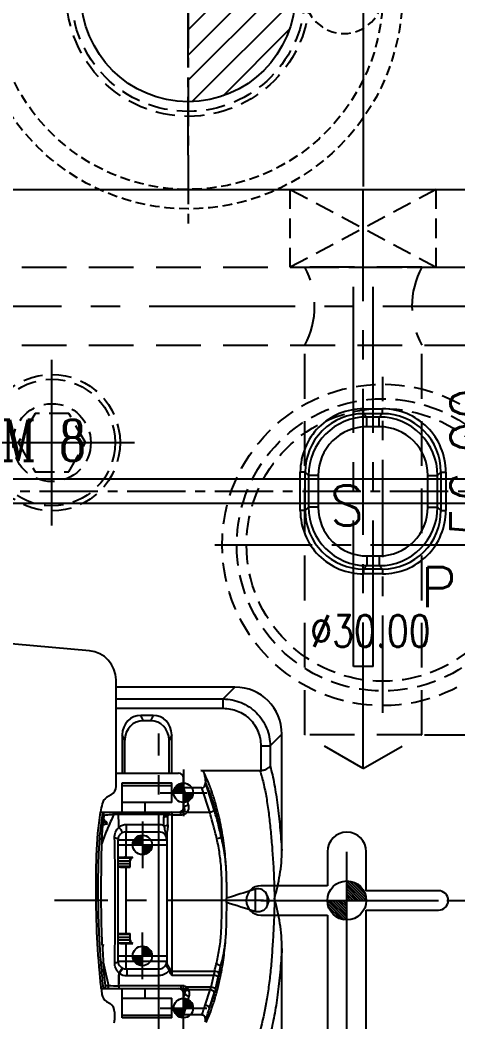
# Model space of a CAD drawing. Header units: millimetres. Extents: x 23075 to 24509, y -21593 to -20579.
# Drawn here: x 23694.9 to 23739.9, y -20822.4 to -20719.5 of the extents above; entities that cross this region are included whole.
import ezdxf

# ---------------------------------------------------------------- set-up
doc = ezdxf.new("R2010")
doc.units = ezdxf.units.MM
doc.header["$LTSCALE"] = 8
for name, pattern in [('CENTER', [2, 1.25, -0.25, 0.25, -0.25]), ('CENTER2', [1.125, 0.75, -0.125, 0.125, -0.125]), ('HIDDEN', [0.375, 0.25, -0.125])]:
    doc.linetypes.add(name, pattern=pattern)
doc.layers.get('DEFPOINTS').update_dxf_attribs({"color": 6})
for name, color, linetype in [('Cav-cor', 30, 'Continuous'), ('CL', 1, 'Continuous'), ('PIN', 5, 'Continuous'), ('SCREW', 52, 'HIDDEN'), ('SLIDE', 6, 'Continuous'), ('SP', 3, 'Continuous'), ('SPRING', 7, 'Continuous'), ('WT', 4, 'Continuous')]:
    doc.layers.add(name, color=color, linetype=linetype)
doc.layers.add('dim', color=3, linetype='Continuous', lineweight=15)
doc.styles.add('ROMANC', font='RomanC.ttf', dxfattribs={"width": 0.8, "height": 7})
doc.styles.get("Standard").update_dxf_attribs({"font": 'txt.shx', "width": 0.8, "bigfont": 'chineset.shx'})
doc.dimstyles.new('ISO-25', dxfattribs={"dimtxt": 5, "dimasz": 4, "dimexe": 0.3, "dimexo": 0.3, "dimtad": 0, "dimzin": 1, "dimdsep": 46, "dimtxsty": 'Standard', "dimcen": 0, "dimclrd": 3, "dimclre": 3, "dimclrt": 3, "dimazin": 0, "dimtfac": 1, "dimtofl": 0, "dimtmove": 0, "dimatfit": 0, "dimfxl": 0, "dimarcsym": 0})

# ---------------------------------------------------------------- blocks, each defined once
blk = doc.blocks.new('20130710.160847')
at = {"layer": 'PIN', "linetype": 'Continuous'}
h = blk.add_hatch(dxfattribs=at)
h.set_pattern_fill('ANSI31', color=256, scale=14.666667, angle=180, style=0)
h.set_pattern_definition([(225, (163002.9658, -15903.9605), (1.296362432, -1.296362432), [])])
h.paths.add_polyline_path([(0, 0), (0, -11, 0.414214), (11, 0)])
h.paths.add_polyline_path([(-11, 0), (0, 0), (0, 11, 0.414214)])
at = {"layer": 'PIN', "linetype": 'CENTER2'}
for p, q in [((0, -16.5), (0, 16.5)), ((16.5, 0), (-16.5, 0))]:
    blk.add_line(p, q, dxfattribs=at)
at = {"layer": 'PIN', "linetype": 'Continuous'}
blk.add_circle((0, 0), 11, dxfattribs=at)
at = {"layer": 'SPRING', "linetype": 'CENTER', "ltscale": 0.5}
for p, q in [((0, 23.5), (0, -23.5)), ((23.5, 0), (-23.5, 0))]:
    blk.add_line(p, q, dxfattribs=at)
at = {"layer": 'SPRING', "linetype": 'HIDDEN', "ltscale": 0.5}
for radius in [22, 20]:
    blk.add_circle((0, 0), radius, dxfattribs=at)
at = {"layer": 'SPRING', "linetype": 'HIDDEN'}
for radius in [12.5, 12]:
    blk.add_circle((0, 0), radius, dxfattribs=at)
at = {"layer": 'SPRING', "linetype": 'HIDDEN', "ltscale": 0.5}
for centre, start, end in [((-16, 0), 0, 180), ((16, 0), 180, 0)]:
    blk.add_arc(centre, 4, start, end, dxfattribs=at)
blk = doc.blocks.new('20160803.145915')
at = {"layer": 'PIN'}
for p, q in [((92.73375, 0), (0, 0)), ((92.73375, -2.5), (0, -2.5))]:
    blk.add_line(p, q, dxfattribs=at)
at = {"layer": 'PIN', "linetype": 'CENTER2'}
blk.add_line((92.73375, -1.25), (-4, -1.25), dxfattribs=at)
blk = doc.blocks.new('cb_8')
at = {"linetype": 'HIDDEN'}
blk.add_circle((0, 0), 7, dxfattribs=at)
at = {"layer": 'SCREW', "linetype": 'CENTER2', "ltscale": 5}
for p, q in [((0, -8.5), (0, 8.5)), ((-8.5, 0), (8.5, 0))]:
    blk.add_line(p, q, dxfattribs=at)
at = {"layer": 'SCREW'}
blk.add_lwpolyline([(-1.73, 3), (-3.46, 0), (-1.73, -3), (1.73, -3), (3.46, 0), (1.73, 3)], close=True, dxfattribs=at)
for radius in [6.5, 4]:
    blk.add_circle((0, 0), radius, dxfattribs=at)
at = {"layer": 'dim', "style": 'ROMANC', "width": 0.8}
blk.add_text('M 8', height=4.186, dxfattribs=at).set_placement((-5.2, -1.86))
blk = doc.blocks.new('20160826.095208')
at = {"layer": 'SP', "linetype": 'CENTER'}
for p, q in [((0, -17.25), (0, 17.25)), ((-17.25, 0), (17.25, 0))]:
    blk.add_line(p, q, dxfattribs=at)
at = {"layer": 'SP', "linetype": 'HIDDEN'}
for radius in [16.5, 15, 14]:
    blk.add_circle((0, 0), radius, dxfattribs=at)
at = {"layer": 'SP'}
for s, p in [('S', (-5.46, 2)), ('P', (3.89, -6.39))]:
    blk.add_text(s, height=4.11, dxfattribs=at).set_placement(p)
at = {"layer": 'SP', "color": 6, "insert": (-1.27, -8.84), "char_height": 3.281, "attachment_point": 5}
blk.add_mtext('Ø30.00', dxfattribs=at)
blk = doc.blocks.new('*D28242')
at = {"layer": 'DEFPOINTS', "color": 0}
for p in [(23737.66, -20736.89), (23741.61, -20736.89), (23736.16, -20792.88)]:
    blk.add_point(p, dxfattribs=at)
at = {"layer": 'dim', "color": 3, "lineweight": -2}
for p, q in [((23737.96, -20736.89), (23741.91, -20736.89)), ((23741.61, -20740.89), (23741.61, -20756.93)), ((23741.61, -20788.88), (23741.61, -20772.84)), ((23736.46, -20792.88), (23741.91, -20792.88))]:
    blk.add_line(p, q, dxfattribs=at)
at = {"layer": 'dim', "color": 3}
for points in [[(23742.27, -20740.89), (23740.94, -20740.89), (23741.61, -20736.89)], [(23740.94, -20788.88), (23742.27, -20788.88), (23741.61, -20792.88)]]:
    blk.add_solid(points, dxfattribs=at)
at = {"layer": 'dim', "color": 3, "insert": (23741.61, -20764.88), "char_height": 5, "attachment_point": 5, "rotation": 90}
blk.add_mtext('56.00', dxfattribs=at)
blk = doc.blocks.new('*D28263')
at = {"layer": 'DEFPOINTS', "color": 0}
for p in [(23730.16, -20716.84), (23730.16, -20736.89), (23872.16, -20750.89)]:
    blk.add_point(p, dxfattribs=at)
at = {"layer": 'dim', "color": 3, "lineweight": -2}
for p, q in [((23730.16, -20736.59), (23730.16, -20716.54)), ((23734.16, -20716.84), (23791.86, -20716.84)), ((23868.16, -20716.84), (23810.45, -20716.84)), ((23872.16, -20750.59), (23872.16, -20716.54))]:
    blk.add_line(p, q, dxfattribs=at)
at = {"layer": 'dim', "color": 3}
for points in [[(23734.16, -20716.17), (23734.16, -20717.51), (23730.16, -20716.84)], [(23868.16, -20717.51), (23868.16, -20716.17), (23872.16, -20716.84)]]:
    blk.add_solid(points, dxfattribs=at)
at = {"layer": 'dim', "color": 3, "insert": (23801.16, -20716.84), "char_height": 5, "attachment_point": 5}
blk.add_mtext('142.00', dxfattribs=at)
blk = doc.blocks.new('*D28264')
at = {"layer": 'DEFPOINTS', "color": 0}
for p in [(23684.16, -20707.71), (23684.16, -20736.89), (23872.16, -20750.89)]:
    blk.add_point(p, dxfattribs=at)
at = {"layer": 'dim', "color": 3, "lineweight": -2}
for p, q in [((23684.16, -20736.59), (23684.16, -20707.41)), ((23872.16, -20750.59), (23872.16, -20707.41)), ((23688.16, -20707.71), (23768.86, -20707.71)), ((23868.16, -20707.71), (23787.45, -20707.71))]:
    blk.add_line(p, q, dxfattribs=at)
at = {"layer": 'dim', "color": 3}
for points in [[(23688.16, -20707.04), (23688.16, -20708.38), (23684.16, -20707.71)], [(23868.16, -20708.38), (23868.16, -20707.04), (23872.16, -20707.71)]]:
    blk.add_solid(points, dxfattribs=at)
at = {"layer": 'dim', "color": 3, "insert": (23778.16, -20707.71), "char_height": 5, "attachment_point": 5}
blk.add_mtext('188.00', dxfattribs=at)

msp = doc.modelspace()

# ---------------------------------------------------------------- hatches: boundary and pattern name
at = {"layer": 'PIN', "linetype": 'CENTER2'}
h = msp.add_hatch(dxfattribs=at)
h.set_pattern_fill('ANSI31', color=181, scale=1.066667, angle=270, style=0)
h.set_pattern_definition([(225, (23894.43954, -21073.47543), (-0.094280904, 0.094280904), [])])
h.paths.add_polyline_path([(23711.669, -20798.83), (23710.669, -20798.83, -0.4142136), (23711.669, -20797.83)])
h.paths.add_polyline_path([(23711.669, -20799.83), (23711.669, -20798.83), (23712.669, -20798.83, -0.4142136)])
h = msp.add_hatch(dxfattribs=at)
h.set_pattern_fill('ANSI31', color=181, scale=1.066667, angle=270, style=0)
h.set_pattern_definition([(225, (23890.22635, -21078.83043), (-0.094280904, 0.094280904), [])])
h.paths.add_polyline_path([(23707.456, -20804.185), (23706.456, -20804.185, -0.4142136), (23707.456, -20803.185)])
h.paths.add_polyline_path([(23707.456, -20805.185), (23707.456, -20804.185), (23708.456, -20804.185, -0.4142136)])
at = {"layer": 'PIN', "linetype": 'Continuous'}
h = msp.add_hatch(dxfattribs=at)
h.set_pattern_fill('ANSI31', color=141, scale=1.5, angle=90, style=0)
h.set_pattern_definition([(135, (23933.74228, -20824.1248), (-0.13258252, -0.13258252), [])])
h.paths.add_polyline_path([(23728.46, -20809.885), (23726.46, -20809.885, 0.4142136), (23728.46, -20811.885)])
h.paths.add_polyline_path([(23728.46, -20807.885), (23728.46, -20809.885), (23730.46, -20809.885, 0.4142136)])
at = {"layer": 'PIN', "linetype": 'CENTER2'}
h = msp.add_hatch(dxfattribs=at)
h.set_pattern_fill('ANSI31', color=181, scale=1.066667, angle=90, style=0)
h.set_pattern_definition([(135, (23890.22635, -20540.93976), (-0.094280904, -0.094280904), [])])
h.paths.add_polyline_path([(23707.456, -20815.585), (23706.456, -20815.585, 0.4142136), (23707.456, -20816.585)])
h.paths.add_polyline_path([(23707.456, -20814.585), (23707.456, -20815.585), (23708.456, -20815.585, 0.4142136)])
h = msp.add_hatch(dxfattribs=at)
h.set_pattern_fill('ANSI31', color=181, scale=1.066667, angle=90, style=0)
h.set_pattern_definition([(135, (23894.43954, -20546.29476), (-0.094280904, -0.094280904), [])])
h.paths.add_polyline_path([(23711.669, -20820.94), (23710.669, -20820.94, 0.4142136), (23711.669, -20821.94)])
h.paths.add_polyline_path([(23711.669, -20819.94), (23711.669, -20820.94), (23712.669, -20820.94, 0.4142136)])

# ---------------------------------------------------------------- linework, layer by layer
at = {"layer": 'Cav-cor', "color": 241}
for p, q in [((23684.156, -20736.885), (23860.156, -20736.885)), ((23730.173, -20759.91), (23730.173, -20759.411)), ((23730.173, -20759.411), (23732.14, -20759.411)), ((23730.518, -20760.255), (23730.173, -20759.91)), ((23730.173, -20759.91), (23732.14, -20759.91)), ((23731.795, -20760.255), (23732.14, -20759.91)), ((23732.14, -20759.91), (23732.14, -20759.411)), ((23730.518, -20761.253), (23730.518, -20760.255)), ((23731.795, -20760.255), (23730.518, -20760.255)), ((23731.795, -20761.253), (23731.795, -20760.255)), ((23731.795, -20761.253), (23730.518, -20761.253)), ((23723.682, -20769.868), (23723.682, -20765.902)), ((23724.181, -20765.902), (23723.682, -20765.902)), ((23724.181, -20769.868), (23724.181, -20765.902)), ((23724.526, -20766.246), (23724.181, -20765.902)), ((23724.526, -20766.246), (23724.526, -20769.524)), ((23725.525, -20766.246), (23724.526, -20766.246)), ((23725.525, -20766.246), (23725.525, -20769.524)), ((23736.788, -20769.524), (23736.788, -20766.246)), ((23736.788, -20766.246), (23737.787, -20766.246)), ((23737.787, -20766.246), (23738.132, -20765.902)), ((23737.787, -20769.524), (23737.787, -20766.246)), ((23738.132, -20765.902), (23738.132, -20769.868)), ((23738.132, -20765.902), (23738.631, -20765.902)), ((23738.631, -20765.902), (23738.631, -20769.868)), ((23724.181, -20769.868), (23723.682, -20769.868)), ((23724.526, -20769.524), (23724.181, -20769.868)), ((23725.525, -20769.524), (23724.526, -20769.524)), ((23736.788, -20769.524), (23737.787, -20769.524)), ((23737.787, -20769.524), (23738.132, -20769.868)), ((23738.132, -20769.868), (23738.631, -20769.868)), ((23730.518, -20775.515), (23730.173, -20775.86)), ((23730.518, -20774.517), (23730.518, -20775.515)), ((23730.518, -20774.517), (23731.795, -20774.517)), ((23730.518, -20775.515), (23731.795, -20775.515)), ((23731.795, -20774.517), (23731.795, -20775.515)), ((23731.795, -20775.515), (23732.14, -20775.86)), ((23730.173, -20775.86), (23730.173, -20776.36)), ((23732.14, -20775.86), (23730.173, -20775.86)), ((23732.14, -20776.36), (23730.173, -20776.36)), ((23732.14, -20775.86), (23732.14, -20776.36)), ((23716.957, -20787.995), (23704.741, -20787.995)), ((23715.755, -20789.197), (23716.957, -20787.995)), ((23704.741, -20789.197), (23715.755, -20789.197)), ((23715.755, -20790.163), (23715.755, -20789.197)), ((23704.741, -20790.163), (23715.755, -20790.163)), ((23707.564, -20791.434), (23707.298, -20790.885)), ((23708.553, -20790.885), (23707.298, -20790.885)), ((23708.553, -20790.885), (23708.287, -20791.434)), ((23708.287, -20791.434), (23707.564, -20791.434)), ((23705.388, -20792.887), (23705.388, -20796.82)), ((23705.654, -20793.436), (23705.388, -20792.887)), ((23710.463, -20792.887), (23710.197, -20793.436)), ((23710.463, -20796.82), (23710.463, -20792.887)), ((23720.585, -20794.026), (23721.786, -20792.825)), ((23721.787, -20804.755), (23721.786, -20792.825)), ((23705.654, -20796.82), (23705.654, -20793.436)), ((23710.197, -20796.82), (23710.197, -20793.436)), ((23719.619, -20794.026), (23719.619, -20796.55)), ((23719.619, -20794.026), (23720.585, -20794.026)), ((23720.585, -20794.026), (23720.585, -20796.108)), ((23704.741, -20796.82), (23711.166, -20796.82)), ((23713.696, -20796.595), (23713.455, -20796.555)), ((23713.455, -20796.555), (23719.526, -20796.555)), ((23705.388, -20800.84), (23705.388, -20797.825)), ((23705.388, -20797.825), (23710.463, -20797.825)), ((23705.388, -20798.091), (23710.463, -20798.091)), ((23710.463, -20799.835), (23710.463, -20797.825)), ((23711.669, -20800.338), (23711.669, -20797.323)), ((23713.93, -20797.734), (23713.93, -20797.762)), ((23714.832, -20800.571), (23713.93, -20797.762)), ((23704.252, -20799.034), (23703.78, -20799.314)), ((23712.203, -20800.061), (23711.722, -20798.341)), ((23713.576, -20798.341), (23711.722, -20798.341)), ((23714.378, -20800.84), (23713.576, -20798.341)), ((23710.463, -20799.835), (23705.388, -20799.835)), ((23707.699, -20799.835), (23707.699, -20800.84)), ((23711.74, -20800.338), (23711.669, -20800.083)), ((23703.164, -20800.802), (23703.158, -20800.84)), ((23703.158, -20800.84), (23711.669, -20800.84)), ((23703.383, -20800.872), (23703.388, -20800.84)), ((23709.704, -20801.075), (23705.001, -20801.075)), ((23710.463, -20800.84), (23710.463, -20817.564)), ((23710.463, -20801.086), (23711.386, -20801.086)), ((23711.386, -20800.84), (23711.386, -20801.086)), ((23711.74, -20800.338), (23711.669, -20800.338)), ((23711.669, -20800.601), (23711.669, -20800.84)), ((23712.035, -20800.84), (23714.378, -20800.84)), ((23705.815, -20802.85), (23705.815, -20802.109)), ((23709.156, -20802.109), (23705.815, -20802.109)), ((23709.156, -20817.608), (23709.156, -20802.109)), ((23705.755, -20802.85), (23705.755, -20805.458)), ((23705.755, -20802.85), (23709.156, -20802.85)), ((23709.96, -20803.177), (23709.96, -20816.254)), ((23704.951, -20816.116), (23704.951, -20803.654)), ((23704.951, -20803.654), (23709.96, -20803.654)), ((23726.46, -20804.885), (23726.46, -20808.385)), ((23728.46, -20834.385), (23728.46, -20804.885)), ((23730.46, -20808.885), (23730.46, -20804.885)), ((23706.23, -20805.549), (23704.951, -20805.549)), ((23706.192, -20805.85), (23704.951, -20805.85)), ((23704.951, -20806.081), (23706.192, -20806.081)), ((23705.755, -20805.458), (23706.464, -20805.458)), ((23706.192, -20806.473), (23706.192, -20805.716)), ((23704.951, -20806.383), (23706.192, -20806.383)), ((23705.755, -20806.473), (23705.755, -20813.297)), ((23705.755, -20806.473), (23706.192, -20806.473)), ((23726.46, -20808.385), (23719.621, -20808.385)), ((23719.031, -20808.745), (23719.031, -20811.023)), ((23720.284, -20809.4), (23720.284, -20810.37)), ((23720.284, -20809.4), (23720.436, -20809.885)), ((23737.885, -20808.885), (23730.46, -20808.885)), ((23716.598, -20809.508), (23716.123, -20809.657)), ((23716.123, -20809.658), (23716.123, -20809.657)), ((23719.621, -20809.885), (23737.885, -20809.885)), ((23720.436, -20809.885), (23720.284, -20810.37)), ((23719.621, -20811.385), (23726.46, -20811.385)), ((23726.46, -20811.385), (23726.46, -20831.885)), ((23730.46, -20831.885), (23730.46, -20810.885)), ((23730.46, -20810.885), (23737.885, -20810.885)), ((23706.192, -20813.388), (23704.951, -20813.388)), ((23705.755, -20813.297), (23706.192, -20813.297)), ((23706.192, -20814.054), (23706.192, -20813.297)), ((23716.049, -20813.353), (23716.073, -20812.898)), ((23706.192, -20813.689), (23704.951, -20813.689)), ((23704.951, -20813.92), (23706.192, -20813.92)), ((23704.951, -20814.222), (23706.23, -20814.222)), ((23705.755, -20814.312), (23705.755, -20816.92)), ((23705.755, -20814.312), (23706.464, -20814.312)), ((23721.786, -20826.945), (23721.786, -20814.823)), ((23704.951, -20816.116), (23709.96, -20816.116)), ((23705.755, -20816.92), (23709.156, -20816.92)), ((23705.838, -20816.92), (23705.838, -20817.608)), ((23705.838, -20817.608), (23709.156, -20817.608)), ((23710.463, -20817.135), (23714.864, -20817.135)), ((23710.463, -20817.564), (23714.779, -20817.564)), ((23705.045, -20818.638), (23705.045, -20818.93)), ((23711.448, -20818.638), (23705.045, -20818.638)), ((23711.448, -20818.93), (23711.448, -20818.638)), ((23703.222, -20818.93), (23711.669, -20818.93)), ((23703.452, -20818.93), (23703.449, -20818.908)), ((23705.388, -20821.945), (23705.388, -20818.93)), ((23707.699, -20818.93), (23707.699, -20819.935)), ((23711.669, -20819.126), (23711.669, -20818.93)), ((23711.669, -20819.921), (23711.81, -20819.433)), ((23711.669, -20822.448), (23711.669, -20819.433)), ((23711.669, -20819.433), (23711.81, -20819.433)), ((23711.724, -20821.621), (23712.272, -20819.715)), ((23714.516, -20818.784), (23711.979, -20818.784)), ((23714.421, -20819.057), (23712.195, -20819.057)), ((23713.901, -20820.631), (23714.421, -20819.057)), ((23714.353, -20820.913), (23714.874, -20819.341)), ((23703.759, -20820.256), (23704.126, -20820.483)), ((23705.388, -20819.935), (23710.463, -20819.935)), ((23710.463, -20821.945), (23710.463, -20819.935)), ((23704.599, -20821.333), (23704.599, -20822.17)), ((23705.388, -20821.679), (23710.463, -20821.679)), ((23713.565, -20821.621), (23711.724, -20821.621)), ((23710.463, -20821.945), (23705.388, -20821.945))]:
    msp.add_line(p, q, dxfattribs=at)
for centre, radius, start, end in [((23730.17, -20765.898), 6.487, 89.96875, 180.03125), ((23730.168, -20765.897), 5.986, 89.95051, 180.04949), ((23732.143, -20765.898), 6.487, 359.96876, 90.03124), ((23732.145, -20765.897), 5.986, 359.95051, 90.04949), ((23730.518, -20766.247), 5.992, 90.00527, 179.99473), ((23731.795, -20766.247), 5.992, 0.00527, 89.99473), ((23730.515, -20766.244), 4.99, 89.96876, 180.03124), ((23731.798, -20766.244), 4.99, 359.96876, 90.03124), ((23730.17, -20769.872), 6.487, 179.96875, 270.03125), ((23730.168, -20769.874), 5.986, 179.9505, 270.0495), ((23730.518, -20769.523), 5.992, 180.00526, 269.99474), ((23730.515, -20769.526), 4.99, 179.96875, 270.03125), ((23731.795, -20769.523), 5.992, 270.00526, 359.99474), ((23731.798, -20769.526), 4.99, 269.96875, 0.03125), ((23732.143, -20769.872), 6.487, 269.96876, 0.03124), ((23732.145, -20769.874), 5.986, 269.9505, 0.0495), ((23711.166, -20797.323), 0.502, 0, 90), ((23719.527, -20795.781), 0.774, 269.9368, 276.82378), ((23699.664, -20804.233), 15.676, 23.15396, 24.49112), ((23703.741, -20798.174), 1, 300.72817, 0), ((23729.603, -20805.074), 26.782, 169.04228, 170.82146), ((23704.291, -20800.174), 1, 120.72817, 169.02956), ((23726.646, -20804.112), 23.338, 172.75525, 173.67406), ((23704.961, -20921.341), 120.267, 89.98082, 90.21817), ((23482.427, -20808.25), 222.69, 1.51117, 1.84636), ((23613.925, -20801.707), 96.14, 359.75071, 0.30984), ((23710.462, -20802.808), 1.968, 89.96396, 96.84076), ((23710.463, -20801.343), 0.502, 90, 117.62999), ((23711.166, -20800.338), 0.502, 270, 0), ((23709.156, -20803.38), 1.271, 66.42306, 89.98956), ((23663.445, -20801.803), 46.221, 359.48954, 0.63185), ((23705.755, -20803.654), 0.804, 90, 180), ((23709.156, -20803.654), 0.804, 0, 90), ((23728.46, -20804.885), 2, 0, 180), ((23698.73, -20807.704), 17.374, 4.44734, 10.4193), ((23682.781, -20808.405), 33.331, 2.86477, 6.63891), ((23719.621, -20809.885), 1.5, 90, 270), ((23719.33, -20809.7), 1, 17.45394, 107.43008), ((23737.885, -20809.885), 1, 270, 90), ((23680.581, -20811.052), 35.543, 355.74793, 356.2873), ((23699.236, -20822.359), 8.907, 61.59321, 62.62708), ((23704.551, -20814.392), 1.221, 182.6804, 187.3491), ((23704.545, -20814.59), 1.206, 178.03207, 182.79262), ((23643.779, -20750.832), 87.293, 313.02468, 313.14387), ((23701.51, -20812.628), 14.554, 351.88162, 353.79569), ((23682.104, -20811.173), 34.015, 353.89009, 355.76143), ((23774.558, -20811.239), 71.299, 182.74042, 184.0121), ((23684.786, -20811.479), 31.315, 350.42616, 353.92451), ((23701.946, -20812.689), 14.114, 351.43495, 351.87581), ((23705.755, -20816.116), 0.804, 180, 270), ((23709.156, -20816.116), 0.804, 270, 0), ((23708.497, -20816.11), 1.464, 351.32985, 354.28129), ((23708.556, -20816.116), 1.404, 354.27698, 359.98976), ((23671.772, -20805.674), 44.59, 345.10613, 346.0374), ((23672.562, -20806.192), 44.191, 345.34424, 346.30018), ((23432.156, -20811.9), 272.95, 358.5855, 358.85548), ((23434.682, -20811.828), 270.449, 358.55708, 358.82946), ((23705.05, -20818.762), 1.409, 89.00215, 89.93459), ((23704.944, -20817.493), 0.204, 50.17243, 54.89762), ((23705.837, -20816.341), 1.267, 232.99496, 270.03742), ((23711.337, -20816.511), 1.3, 207.06125, 211.19529), ((23710.462, -20816.1), 1.035, 263.44881, 270.04734), ((23681.827, -20811.111), 33.577, 346.79007, 348.92007), ((23722.215, -20818.809), 7.54, 167.17144, 170.49463), ((23720.994, -20818.851), 5.868, 165.40757, 169.16546), ((23687.617, -20811.969), 28.442, 348.16057, 348.94193), ((23687.031, -20811.854), 29.039, 348.94235, 350.41905), ((23704.882, -20801.14), 17.519, 265.99042, 266.97034), ((23704.904, -20712.858), 105.78, 269.48687, 270.06455), ((23705.021, -20817.495), 1.143, 270.07685, 271.19627), ((23688.845, -20812.237), 27.185, 345.46468, 348.18383), ((23744.974, -20814.263), 42.011, 186.37854, 187.20502), ((23704.286, -20819.406), 1, 187.21811, 238.18561), ((23711.166, -20819.433), 0.502, 0, 90), ((23711.56, -20819.31), 0.359, 56.60738, 59.48293), ((23711.454, -20819.421), 0.826, 26.14137, 50.48457), ((23690.251, -20812.598), 25.734, 344.66292, 345.45779), ((23703.599, -20821.333), 1, 0, 58.18561), ((23703.599, -20822.17), 1, 343.23638, 0)]:
    msp.add_arc(centre, radius, start, end, dxfattribs=at)
for centre, major_axis, ratio, start_param, end_param in [((23716.61, -20793.171), (3.781, 3.781), 0.9351131, -0.7518794, 0.7518794), ((23707.419, -20793.013), (-0.941, 1.942), 0.927053, -0.4221176, 1.0892525), ((23708.432, -20793.013), (0.941, 1.942), 0.927053, -1.0892525, 0.4221176), ((23707.684, -20793.562), (0.941, -1.942), 0.927053, 2.719475, 4.2308452), ((23708.166, -20793.562), (0.941, 1.942), 0.927053, -1.0892525, 0.4221176), ((23713.371, -20797.428), (-0.289, 0.899), 0.5319102, -3.3107333, -2.11385), ((23711.9, -20799.253), (-0.252, 0.902), 0.5362923, -0.1487102, -0.0431747), ((23705.755, -20805.5), (0.804, 0), 0.0524078, 1.5707963, 3.1415927), ((23706.694, -20805.907), (0, 0.505), 0.9953962, 0.4765478, 1.3510472), ((23705.755, -20806.431), (0.804, 0), 0.0524078, 3.1415927, 4.712389), ((23705.755, -20813.339), (0.804, 0), 0.0524078, 1.5707963, 3.1415927), ((23705.755, -20814.27), (0.804, 0), 0.0524078, 3.1415927, 4.712389), ((23706.694, -20813.863), (0, -0.505), 0.9953962, 4.9321381, 5.8066375), ((23711.9, -20820.727), (-0.254, -0.883), 0.5467307, 0.0473622, 0.1560214)]:
    msp.add_ellipse(centre, major_axis=major_axis, ratio=ratio, start_param=start_param, end_param=end_param, dxfattribs=at)
for points, knots in [([(23715.755, -20789.197), (23716.07, -20789.201), (23716.701, -20789.268), (23717.61, -20789.545), (23718.45, -20789.993), (23719.186, -20790.596), (23719.789, -20791.332), (23720.237, -20792.171), (23720.514, -20793.081), (23720.581, -20793.712), (23720.585, -20794.026)], [0, 0, 0, 0, 0.1249476, 0.2499328, 0.3749583, 0.5000001, 0.625042, 0.7500674, 0.8750526, 1, 1, 1, 1]), ([(23715.755, -20790.163), (23716.008, -20790.163), (23716.516, -20790.21), (23717.25, -20790.424), (23717.928, -20790.778), (23718.521, -20791.261), (23719.004, -20791.854), (23719.358, -20792.532), (23719.572, -20793.265), (23719.619, -20793.773), (23719.619, -20794.026)], [0, 0, 0, 0, 0.1250127, 0.2500116, 0.3750091, 0.5000001, 0.6249911, 0.7499885, 0.8749874, 1, 1, 1, 1]), ([(23713.692, -20796.594), (23713.73, -20796.684), (23713.865, -20797.05), (23713.93, -20797.442), (23713.93, -20797.734)], [0, 0, 0, 0, 0.2506213, 1, 1, 1, 1]), ([(23714.314, -20797.978), (23714.266, -20797.855), (23714.076, -20797.386), (23713.866, -20796.926), (23713.696, -20796.595)], [0, 0, 0, 0, 0.2626279, 1, 1, 1, 1]), ([(23719.527, -20796.555), (23719.597, -20796.759), (23719.728, -20797.187), (23719.964, -20798.109), (23720.211, -20799.366), (23720.444, -20800.964), (23720.629, -20802.647), (23720.778, -20804.384), (23720.902, -20806.156), (23720.981, -20807.652), (23721.014, -20808.862), (23721.019, -20809.471), (23721.019, -20809.776)], [0, 0, 0, 0, 0.0484091, 0.1006168, 0.2139963, 0.3360133, 0.4636378, 0.5946892, 0.7278152, 0.8630132, 0.9313679, 1, 1, 1, 1]), ([(23719.619, -20796.55), (23719.731, -20796.536), (23719.944, -20796.494), (23720.227, -20796.394), (23720.444, -20796.271), (23720.553, -20796.166), (23720.585, -20796.111)], [0, 0, 0, 0, 0.3128975, 0.59448, 0.8257056, 1, 1, 1, 1]), ([(23720.585, -20796.108), (23720.668, -20796.402), (23720.822, -20797.02), (23721.093, -20798.347), (23721.365, -20800.143), (23721.565, -20802.012), (23721.699, -20803.566), (23721.759, -20804.357), (23721.786, -20804.755)], [0, 0, 0, 0, 0.1048169, 0.2183447, 0.4646337, 0.7277738, 0.8631221, 1, 1, 1, 1]), ([(23714.89, -20800.38), (23714.831, -20800.175), (23714.595, -20799.393), (23714.316, -20798.624), (23714.078, -20798.069)], [0, 0, 0, 0, 0.26033, 1, 1, 1, 1]), ([(23715.085, -20800.33), (23714.975, -20799.921), (23714.739, -20799.13), (23714.461, -20798.352), (23714.314, -20797.978)], [0, 0, 0, 0, 0.5135449, 1, 1, 1, 1]), ([(23711.811, -20800.248), (23711.861, -20800.201), (23711.987, -20800.121), (23712.127, -20800.076), (23712.203, -20800.061)], [0, 0, 0, 0, 0.4736915, 1, 1, 1, 1]), ([(23712.022, -20800.836), (23712.074, -20800.786), (23712.162, -20800.672), (23712.232, -20800.471), (23712.245, -20800.263), (23712.221, -20800.127), (23712.203, -20800.061)], [0, 0, 0, 0, 0.2595589, 0.5087301, 0.7539287, 1, 1, 1, 1]), ([(23703.222, -20818.93), (23703.162, -20818.388), (23702.96, -20816.245), (23702.718, -20812.449), (23702.656, -20807.675), (23702.774, -20803.774), (23703.043, -20801.553), (23703.158, -20800.84)], [0, 0, 0, 0, 0.090163, 0.3560072, 0.6289881, 0.8802312, 1, 1, 1, 1]), ([(23703.449, -20818.908), (23703.41, -20818.562), (23703.339, -20817.856), (23703.246, -20816.78), (23703.161, -20815.672), (23703.087, -20814.541), (23703.025, -20813.39), (23702.975, -20812.226), (23702.941, -20811.054), (23702.914, -20809.49), (23702.909, -20807.547), (23702.958, -20805.252), (23703.072, -20803.379), (23703.228, -20801.927), (23703.327, -20801.22), (23703.383, -20800.872)], [0, 0, 0, 0, 0.057861, 0.117751, 0.1792899, 0.2421357, 0.3059769, 0.3705135, 0.4354549, 0.5005426, 0.6302039, 0.7577201, 0.8815001, 0.9415076, 1, 1, 1, 1]), ([(23704.503, -20801.075), (23704.395, -20801.313), (23704.179, -20801.791), (23703.862, -20802.517), (23703.554, -20803.259), (23703.373, -20803.767), (23703.285, -20804.024)], [0, 0, 0, 0, 0.2449927, 0.4931837, 0.7447209, 1, 1, 1, 1]), ([(23703.495, -20801.169), (23703.5, -20801.126), (23703.506, -20801.047), (23703.495, -20800.953), (23703.473, -20800.895), (23703.451, -20800.864), (23703.422, -20800.844), (23703.399, -20800.84), (23703.388, -20800.84)], [0, 0, 0, 0, 0.3409178, 0.6175799, 0.7298212, 0.8263704, 0.9130931, 1, 1, 1, 1]), ([(23704.503, -20801.075), (23704.412, -20801.081), (23704.075, -20801.105), (23703.739, -20801.138), (23703.495, -20801.169)], [0, 0, 0, 0, 0.2700005, 1, 1, 1, 1]), ([(23704.503, -20801.075), (23704.5, -20801.043), (23704.494, -20800.985), (23704.483, -20800.919), (23704.472, -20800.877), (23704.464, -20800.856), (23704.454, -20800.84), (23704.446, -20800.84)], [0, 0, 0, 0, 0.3985067, 0.7063653, 0.8204386, 0.9064733, 1, 1, 1, 1]), ([(23704.991, -20800.84), (23704.992, -20800.84), (23704.992, -20800.842), (23704.993, -20800.845), (23704.994, -20800.85), (23704.995, -20800.86), (23704.996, -20800.878), (23704.997, -20800.905), (23704.999, -20800.939), (23704.999, -20800.979), (23705, -20801.025), (23705.001, -20801.058), (23705.001, -20801.075)], [0, 0, 0, 0, 0.0052482, 0.0183654, 0.039731, 0.0693269, 0.1529037, 0.2679753, 0.4127173, 0.5851587, 0.7821987, 1, 1, 1, 1]), ([(23709.704, -20801.075), (23709.697, -20801.092), (23709.673, -20801.163), (23709.663, -20801.238), (23709.664, -20801.294)], [0, 0, 0, 0, 0.25197, 1, 1, 1, 1]), ([(23709.664, -20801.294), (23709.739, -20801.293), (23709.878, -20801.276), (23710.01, -20801.224), (23710.063, -20801.187)], [0, 0, 0, 0, 0.5383337, 1, 1, 1, 1]), ([(23709.997, -20800.897), (23709.941, -20800.912), (23709.831, -20800.953), (23709.74, -20801.029), (23709.704, -20801.075)], [0, 0, 0, 0, 0.5022715, 1, 1, 1, 1]), ([(23709.704, -20801.075), (23709.773, -20801.094), (23709.9, -20801.115), (23710.032, -20801.098), (23710.084, -20801.075)], [0, 0, 0, 0, 0.5561952, 1, 1, 1, 1]), ([(23709.997, -20800.897), (23710.036, -20800.913), (23710.115, -20800.933), (23710.197, -20800.915), (23710.23, -20800.897)], [0, 0, 0, 0, 0.527871, 1, 1, 1, 1]), ([(23710.463, -20801.086), (23710.388, -20801.086), (23710.249, -20801.101), (23710.116, -20801.152), (23710.063, -20801.187)], [0, 0, 0, 0, 0.5392991, 1, 1, 1, 1]), ([(23710.23, -20800.897), (23710.197, -20800.915), (23710.135, -20800.966), (23710.098, -20801.037), (23710.084, -20801.075)], [0, 0, 0, 0, 0.4778788, 1, 1, 1, 1]), ([(23711.386, -20801.086), (23711.507, -20801.086), (23711.689, -20801.057), (23711.903, -20800.953), (23711.994, -20800.88), (23712.035, -20800.84)], [0, 0, 0, 0, 0.5098717, 0.7589358, 1, 1, 1, 1]), ([(23711.669, -20800.601), (23711.684, -20800.559), (23711.699, -20800.469), (23711.683, -20800.38), (23711.669, -20800.338)], [0, 0, 0, 0, 0.5030231, 1, 1, 1, 1]), ([(23711.669, -20800.771), (23711.675, -20800.768), (23711.696, -20800.754), (23711.716, -20800.737), (23711.73, -20800.723)], [0, 0, 0, 0, 0.2583055, 1, 1, 1, 1]), ([(23711.73, -20800.723), (23711.734, -20800.719), (23711.749, -20800.701), (23711.763, -20800.682), (23711.771, -20800.666)], [0, 0, 0, 0, 0.2606248, 1, 1, 1, 1]), ([(23712.022, -20800.836), (23711.972, -20800.8), (23711.896, -20800.754), (23711.795, -20800.723), (23711.75, -20800.72), (23711.73, -20800.723)], [0, 0, 0, 0, 0.5850177, 0.8154399, 1, 1, 1, 1]), ([(23711.74, -20800.338), (23711.744, -20800.33), (23711.764, -20800.297), (23711.79, -20800.269), (23711.811, -20800.248)], [0, 0, 0, 0, 0.2316026, 1, 1, 1, 1]), ([(23711.771, -20800.666), (23711.788, -20800.633), (23711.806, -20800.56), (23711.797, -20800.488), (23711.788, -20800.454)], [0, 0, 0, 0, 0.5179627, 1, 1, 1, 1]), ([(23712.022, -20800.836), (23712.024, -20800.838), (23712.028, -20800.839), (23712.033, -20800.84), (23712.035, -20800.84)], [0, 0, 0, 0, 0.4935211, 1, 1, 1, 1]), ([(23714.378, -20800.84), (23714.403, -20800.84), (23714.44, -20800.83), (23714.486, -20800.811), (23714.532, -20800.792), (23714.589, -20800.769), (23714.652, -20800.736), (23714.709, -20800.698), (23714.772, -20800.647), (23714.812, -20800.603), (23714.832, -20800.571)], [0, 0, 0, 0, 0.1381068, 0.208693, 0.2786807, 0.4151153, 0.5472803, 0.6738379, 0.7922025, 1, 1, 1, 1]), ([(23715.102, -20803.565), (23715.049, -20803.331), (23714.833, -20802.417), (23714.584, -20801.51), (23714.383, -20800.84)], [0, 0, 0, 0, 0.2553432, 1, 1, 1, 1]), ([(23715.554, -20803.358), (23715.501, -20803.118), (23715.285, -20802.183), (23715.035, -20801.256), (23714.832, -20800.571)], [0, 0, 0, 0, 0.2553834, 1, 1, 1, 1]), ([(23715.554, -20803.358), (23715.511, -20803.099), (23715.332, -20802.097), (23715.098, -20801.105), (23714.89, -20800.38)], [0, 0, 0, 0, 0.2578472, 1, 1, 1, 1]), ([(23715.888, -20804.551), (23715.804, -20803.827), (23715.587, -20802.409), (23715.269, -20801.01), (23715.085, -20800.33)], [0, 0, 0, 0, 0.5084238, 1, 1, 1, 1]), ([(23703.285, -20804.024), (23703.289, -20803.861), (23703.312, -20803.219), (23703.352, -20802.577), (23703.395, -20802.099)], [0, 0, 0, 0, 0.2536264, 1, 1, 1, 1]), ([(23703.395, -20802.099), (23703.397, -20802.074), (23703.411, -20801.968), (23703.441, -20801.864), (23703.472, -20801.788)], [0, 0, 0, 0, 0.2380739, 1, 1, 1, 1]), ([(23703.395, -20802.099), (23703.435, -20802.093), (23703.598, -20802.062), (23703.76, -20802.02), (23703.881, -20801.984)], [0, 0, 0, 0, 0.2411178, 1, 1, 1, 1]), ([(23703.472, -20801.788), (23703.457, -20801.754), (23703.443, -20801.67), (23703.446, -20801.586), (23703.451, -20801.54)], [0, 0, 0, 0, 0.4446886, 1, 1, 1, 1]), ([(23703.881, -20801.984), (23703.844, -20801.947), (23703.699, -20801.802), (23703.556, -20801.654), (23703.451, -20801.54)], [0, 0, 0, 0, 0.2494733, 1, 1, 1, 1]), ([(23703.472, -20801.788), (23703.497, -20801.81), (23703.556, -20801.85), (23703.69, -20801.921), (23703.802, -20801.962), (23703.88, -20801.984)], [0, 0, 0, 0, 0.220517, 0.464829, 1, 1, 1, 1]), ([(23705.815, -20802.109), (23705.674, -20802.109), (23705.395, -20802.156), (23705.147, -20802.293), (23705.039, -20802.377)], [0, 0, 0, 0, 0.5065436, 1, 1, 1, 1]), ([(23709.664, -20802.215), (23709.739, -20802.216), (23709.877, -20802.203), (23710.01, -20802.158), (23710.064, -20802.126)], [0, 0, 0, 0, 0.5424971, 1, 1, 1, 1]), ([(23709.665, -20802.215), (23709.688, -20802.28), (23709.717, -20802.42), (23709.729, -20802.597), (23709.753, -20802.742), (23709.79, -20802.883), (23709.828, -20802.987), (23709.853, -20803.056)], [0, 0, 0, 0, 0.2383063, 0.4911258, 0.6183093, 0.7454724, 1, 1, 1, 1]), ([(23710.064, -20802.126), (23710.063, -20802.209), (23710.054, -20802.379), (23710.019, -20802.638), (23709.975, -20802.904), (23709.96, -20803.086), (23709.96, -20803.177)], [0, 0, 0, 0, 0.2353945, 0.4840874, 0.7416148, 1, 1, 1, 1]), ([(23704.597, -20803.458), (23704.593, -20803.261), (23704.645, -20802.958), (23704.834, -20802.606), (23704.968, -20802.455), (23705.044, -20802.389)], [0, 0, 0, 0, 0.4973348, 0.746305, 1, 1, 1, 1]), ([(23705.044, -20802.389), (23705.043, -20802.388), (23705.04, -20802.384), (23705.04, -20802.379), (23705.039, -20802.377)], [0, 0, 0, 0, 0.5082805, 1, 1, 1, 1]), ([(23705.044, -20802.389), (23705.089, -20802.435), (23705.172, -20802.533), (23705.272, -20802.684), (23705.333, -20802.809), (23705.359, -20802.897), (23705.363, -20802.936), (23705.362, -20802.953)], [0, 0, 0, 0, 0.2926451, 0.5804156, 0.8253268, 0.922499, 1, 1, 1, 1]), ([(23709.853, -20803.056), (23709.869, -20803.064), (23709.897, -20803.08), (23709.932, -20803.11), (23709.955, -20803.142), (23709.96, -20803.166), (23709.96, -20803.177)], [0, 0, 0, 0, 0.3157165, 0.5818749, 0.8044262, 1, 1, 1, 1]), ([(23703.331, -20814.449), (23703.291, -20813.58), (23703.238, -20811.827), (23703.224, -20809.197), (23703.234, -20806.592), (23703.26, -20804.869), (23703.285, -20804.024)], [0, 0, 0, 0, 0.250408, 0.5044938, 0.7566047, 1, 1, 1, 1]), ([(23704.613, -20816.269), (23704.648, -20814.115), (23704.683, -20809.845), (23704.643, -20805.574), (23704.597, -20803.458)], [0, 0, 0, 0, 0.5044939, 1, 1, 1, 1]), ([(23704.597, -20803.458), (23704.666, -20803.46), (23704.765, -20803.47), (23704.886, -20803.503), (23704.937, -20803.525), (23704.96, -20803.538)], [0, 0, 0, 0, 0.5539309, 0.7946313, 1, 1, 1, 1]), ([(23715.044, -20816.433), (23715.168, -20815.935), (23715.383, -20814.913), (23715.529, -20813.605), (23715.585, -20812.528), (23715.604, -20811.702), (23715.611, -20810.866), (23715.619, -20809.747), (23715.635, -20808.358), (23715.585, -20806.713), (23715.415, -20805.113), (23715.217, -20804.074), (23715.102, -20803.565)], [0, 0, 0, 0, 0.1188015, 0.2415921, 0.3045851, 0.3685201, 0.4331754, 0.4982044, 0.6277971, 0.755093, 0.8792637, 1, 1, 1, 1]), ([(23715.554, -20803.358), (23715.532, -20803.383), (23715.474, -20803.43), (23715.326, -20803.51), (23715.195, -20803.548), (23715.102, -20803.565)], [0, 0, 0, 0, 0.1967208, 0.4388799, 1, 1, 1, 1]), ([(23715.817, -20804.562), (23715.799, -20804.46), (23715.721, -20804.057), (23715.629, -20803.656), (23715.554, -20803.358)], [0, 0, 0, 0, 0.2520127, 1, 1, 1, 1]), ([(23721.021, -20809.709), (23721.137, -20809.306), (23721.347, -20808.494), (23721.591, -20807.261), (23721.75, -20806.013), (23721.788, -20805.174), (23721.787, -20804.755)], [0, 0, 0, 0, 0.2499852, 0.4999981, 0.7500065, 1, 1, 1, 1]), ([(23706.192, -20805.716), (23706.192, -20805.694), (23706.195, -20805.654), (23706.205, -20805.608), (23706.214, -20805.58), (23706.22, -20805.565), (23706.225, -20805.555), (23706.228, -20805.55), (23706.23, -20805.549)], [0, 0, 0, 0, 0.3837905, 0.6904385, 0.8092514, 0.9019909, 0.9662189, 1, 1, 1, 1]), ([(23706.23, -20805.549), (23706.252, -20805.529), (23706.328, -20805.489), (23706.41, -20805.468), (23706.464, -20805.458)], [0, 0, 0, 0, 0.3536972, 1, 1, 1, 1]), ([(23716.117, -20808.096), (23716.115, -20807.982), (23716.104, -20807.53), (23716.087, -20807.077), (23716.07, -20806.739)], [0, 0, 0, 0, 0.2510062, 1, 1, 1, 1]), ([(23716.123, -20809.657), (23716.124, -20809.527), (23716.127, -20809.006), (23716.125, -20808.486), (23716.117, -20808.096)], [0, 0, 0, 0, 0.2505605, 1, 1, 1, 1]), ([(23716.073, -20812.898), (23716.094, -20812.436), (23716.11, -20811.507), (23716.116, -20810.579), (23716.12, -20810.112)], [0, 0, 0, 0, 0.4975817, 1, 1, 1, 1]), ([(23716.119, -20810.112), (23716.119, -20810.111), (23716.119, -20810.109), (23716.118, -20810.106), (23716.116, -20810.1), (23716.112, -20810.088), (23716.106, -20810.069), (23716.098, -20810.042), (23716.09, -20810.009), (23716.081, -20809.958), (23716.076, -20809.89), (23716.083, -20809.81), (23716.096, -20809.749), (23716.108, -20809.707), (23716.116, -20809.684), (23716.12, -20809.668), (23716.123, -20809.66), (23716.123, -20809.658)], [0, 0, 0, 0, 0.0034734, 0.0119175, 0.025259, 0.0433353, 0.0920308, 0.1545742, 0.2280392, 0.3097562, 0.487593, 0.6670875, 0.8271205, 0.8932671, 0.9461651, 0.9826611, 1, 1, 1, 1]), ([(23720.284, -20810.37), (23720.245, -20810.494), (23720.117, -20810.729), (23719.805, -20810.979), (23719.421, -20811.091), (23719.155, -20811.062), (23719.031, -20811.023)], [0, 0, 0, 0, 0.2498064, 0.4996639, 0.7497894, 1, 1, 1, 1]), ([(23721.019, -20809.776), (23721.018, -20810.395), (23720.989, -20811.623), (23720.892, -20813.454), (23720.782, -20815.261), (23720.641, -20817.029), (23720.444, -20818.733), (23720.122, -20820.817), (23719.802, -20822.32), (23719.544, -20823.275)], [0, 0, 0, 0, 0.136238, 0.2708199, 0.4040716, 0.5352312, 0.6618095, 0.7820639, 1, 1, 1, 1]), ([(23721.786, -20814.823), (23721.786, -20814.391), (23721.756, -20813.526), (23721.607, -20812.236), (23721.361, -20810.961), (23721.142, -20810.124), (23721.021, -20809.709)], [0, 0, 0, 0, 0.2500004, 0.4999961, 0.7500107, 1, 1, 1, 1]), ([(23703.34, -20814.548), (23703.351, -20814.546), (23703.395, -20814.537), (23703.44, -20814.53), (23703.473, -20814.524)], [0, 0, 0, 0, 0.2440484, 1, 1, 1, 1]), ([(23706.23, -20814.222), (23706.228, -20814.22), (23706.225, -20814.215), (23706.22, -20814.205), (23706.214, -20814.191), (23706.205, -20814.162), (23706.195, -20814.116), (23706.192, -20814.076), (23706.192, -20814.054)], [0, 0, 0, 0, 0.0337811, 0.0980091, 0.1907486, 0.3095615, 0.6162095, 1, 1, 1, 1]), ([(23706.23, -20814.222), (23706.252, -20814.241), (23706.328, -20814.281), (23706.41, -20814.302), (23706.464, -20814.312)], [0, 0, 0, 0, 0.3536972, 1, 1, 1, 1]), ([(23715.496, -20816.658), (23715.581, -20816.354), (23715.738, -20815.736), (23715.855, -20815.109), (23715.903, -20814.791)], [0, 0, 0, 0, 0.495396, 1, 1, 1, 1]), ([(23721.786, -20814.823), (23721.736, -20815.633), (23721.652, -20816.836), (23721.493, -20818.417), (23721.352, -20819.555), (23721.19, -20820.651), (23721.01, -20821.701), (23720.81, -20822.7), (23720.662, -20823.346), (23720.585, -20823.66)], [0, 0, 0, 0, 0.2726361, 0.4050949, 0.5336367, 0.6578243, 0.7773061, 0.8914325, 1, 1, 1, 1]), ([(23703.657, -20818.616), (23703.61, -20818.224), (23703.527, -20817.429), (23703.462, -20816.632), (23703.434, -20816.228)], [0, 0, 0, 0, 0.4938826, 1, 1, 1, 1]), ([(23703.434, -20816.228), (23703.513, -20816.635), (23703.683, -20817.438), (23703.863, -20818.239), (23703.956, -20818.634)], [0, 0, 0, 0, 0.5054994, 1, 1, 1, 1]), ([(23704.613, -20816.269), (23704.677, -20816.268), (23704.794, -20816.259), (23704.908, -20816.233), (23704.957, -20816.214)], [0, 0, 0, 0, 0.5519741, 1, 1, 1, 1]), ([(23705.062, -20817.325), (23704.987, -20817.26), (23704.854, -20817.112), (23704.664, -20816.765), (23704.61, -20816.465), (23704.613, -20816.269)], [0, 0, 0, 0, 0.2524936, 0.5020224, 1, 1, 1, 1]), ([(23709.944, -20816.331), (23709.939, -20816.367), (23709.926, -20816.438), (23709.914, -20816.543), (23709.923, -20816.644), (23709.963, -20816.737), (23710.024, -20816.82), (23710.092, -20816.904), (23710.153, -20816.996), (23710.175, -20817.066), (23710.179, -20817.102)], [0, 0, 0, 0, 0.1312524, 0.2564613, 0.3737253, 0.4891212, 0.6111648, 0.7408868, 0.8728333, 1, 1, 1, 1]), ([(23709.944, -20816.331), (23709.947, -20816.324), (23709.956, -20816.3), (23709.96, -20816.273), (23709.96, -20816.254)], [0, 0, 0, 0, 0.2565863, 1, 1, 1, 1]), ([(23709.96, -20816.254), (23709.96, -20816.288), (23709.966, -20816.355), (23710.001, -20816.452), (23710.051, -20816.546), (23710.112, -20816.641), (23710.177, -20816.738), (23710.256, -20816.87), (23710.302, -20816.976), (23710.321, -20817.048)], [0, 0, 0, 0, 0.1156964, 0.2272205, 0.3481022, 0.4777608, 0.611651, 0.7451606, 1, 1, 1, 1]), ([(23714.97, -20819), (23715.073, -20818.621), (23715.269, -20817.844), (23715.425, -20817.059), (23715.496, -20816.658)], [0, 0, 0, 0, 0.4911514, 1, 1, 1, 1]), ([(23715.496, -20816.658), (23715.475, -20816.631), (23715.418, -20816.58), (23715.27, -20816.493), (23715.138, -20816.451), (23715.044, -20816.433)], [0, 0, 0, 0, 0.1999359, 0.4428749, 1, 1, 1, 1]), ([(23705.062, -20817.325), (23705.063, -20817.33), (23705.061, -20817.341), (23705.055, -20817.349), (23705.052, -20817.352)], [0, 0, 0, 0, 0.4929102, 1, 1, 1, 1]), ([(23705.322, -20816.915), (23705.293, -20816.985), (23705.214, -20817.128), (23705.118, -20817.259), (23705.062, -20817.325)], [0, 0, 0, 0, 0.4672958, 1, 1, 1, 1]), ([(23705.075, -20817.336), (23705.074, -20817.338), (23705.075, -20817.344), (23705.074, -20817.35), (23705.075, -20817.353)], [0, 0, 0, 0, 0.5019035, 1, 1, 1, 1]), ([(23705.378, -20816.875), (23705.368, -20816.91), (23705.334, -20816.985), (23705.264, -20817.098), (23705.177, -20817.218), (23705.11, -20817.297), (23705.075, -20817.336)], [0, 0, 0, 0, 0.1956831, 0.4419947, 0.7185099, 1, 1, 1, 1]), ([(23705.359, -20816.816), (23705.357, -20816.823), (23705.346, -20816.856), (23705.334, -20816.889), (23705.322, -20816.915)], [0, 0, 0, 0, 0.2041378, 1, 1, 1, 1]), ([(23705.385, -20816.83), (23705.385, -20816.833), (23705.384, -20816.849), (23705.381, -20816.864), (23705.378, -20816.875)], [0, 0, 0, 0, 0.2311897, 1, 1, 1, 1]), ([(23710.179, -20817.102), (23710.12, -20817.178), (23709.984, -20817.319), (23709.737, -20817.481), (23709.456, -20817.584), (23709.256, -20817.608), (23709.156, -20817.608)], [0, 0, 0, 0, 0.2455471, 0.4943165, 0.7461687, 1, 1, 1, 1]), ([(23710.179, -20817.102), (23710.191, -20817.097), (23710.238, -20817.077), (23710.285, -20817.059), (23710.321, -20817.048)], [0, 0, 0, 0, 0.2579324, 1, 1, 1, 1]), ([(23710.225, -20817.184), (23710.235, -20817.179), (23710.274, -20817.159), (23710.314, -20817.14), (23710.344, -20817.128)], [0, 0, 0, 0, 0.2571057, 1, 1, 1, 1]), ([(23710.344, -20817.128), (23710.354, -20817.164), (23710.394, -20817.309), (23710.433, -20817.454), (23710.463, -20817.564)], [0, 0, 0, 0, 0.2478305, 1, 1, 1, 1]), ([(23715.231, -20817.748), (23715.208, -20817.725), (23715.149, -20817.684), (23715.001, -20817.613), (23714.871, -20817.579), (23714.779, -20817.564)], [0, 0, 0, 0, 0.1924322, 0.4335921, 1, 1, 1, 1]), ([(23715.315, -20817.372), (23715.295, -20817.344), (23715.238, -20817.29), (23715.091, -20817.198), (23714.958, -20817.154), (23714.864, -20817.135)], [0, 0, 0, 0, 0.2024075, 0.4459626, 1, 1, 1, 1]), ([(23703.555, -20818.93), (23703.565, -20818.93), (23703.586, -20818.926), (23703.613, -20818.908), (23703.634, -20818.879), (23703.657, -20818.824), (23703.667, -20818.733), (23703.662, -20818.657), (23703.657, -20818.616)], [0, 0, 0, 0, 0.0840939, 0.1689651, 0.2642592, 0.3761055, 0.6550228, 1, 1, 1, 1]), ([(23703.956, -20818.634), (23703.952, -20818.675), (23703.944, -20818.733), (23703.927, -20818.804), (23703.914, -20818.847), (23703.899, -20818.882), (23703.881, -20818.913), (23703.86, -20818.93), (23703.847, -20818.93)], [0, 0, 0, 0, 0.3732748, 0.533678, 0.6721931, 0.7873744, 0.8787525, 1, 1, 1, 1]), ([(23705.023, -20818.638), (23705.022, -20818.675), (23705.02, -20818.74), (23705.017, -20818.817), (23705.013, -20818.867), (23705.01, -20818.894), (23705.007, -20818.913), (23705.005, -20818.923), (23705.003, -20818.927)], [0, 0, 0, 0, 0.3752213, 0.6795796, 0.7981756, 0.891937, 0.959391, 1, 1, 1, 1]), ([(23711.979, -20818.784), (23711.902, -20818.735), (23711.728, -20818.661), (23711.541, -20818.638), (23711.448, -20818.638)], [0, 0, 0, 0, 0.4959609, 1, 1, 1, 1]), ([(23714.97, -20819), (23714.993, -20818.897), (23715.038, -20818.69), (23715.104, -20818.378), (23715.169, -20818.064), (23715.21, -20817.853), (23715.231, -20817.748)], [0, 0, 0, 0, 0.2480363, 0.4974232, 0.7478426, 1, 1, 1, 1]), ([(23705.003, -20818.927), (23705.003, -20818.927), (23705.003, -20818.929), (23705.002, -20818.93), (23705.001, -20818.93)], [0, 0, 0, 0, 0.362593, 1, 1, 1, 1]), ([(23711.669, -20819.433), (23711.689, -20819.385), (23711.712, -20819.28), (23711.691, -20819.174), (23711.669, -20819.126)], [0, 0, 0, 0, 0.4960992, 1, 1, 1, 1]), ([(23712.022, -20818.934), (23711.972, -20818.97), (23711.896, -20819.016), (23711.795, -20819.047), (23711.75, -20819.05), (23711.73, -20819.047)], [0, 0, 0, 0, 0.5850177, 0.8154399, 1, 1, 1, 1]), ([(23711.742, -20819.001), (23711.758, -20818.998), (23711.795, -20818.979), (23711.851, -20818.933), (23711.915, -20818.866), (23711.957, -20818.813), (23711.979, -20818.784)], [0, 0, 0, 0, 0.1513726, 0.3738895, 0.6617406, 1, 1, 1, 1]), ([(23711.846, -20819.104), (23711.841, -20819.095), (23711.819, -20819.058), (23711.785, -20819.029), (23711.757, -20819.011)], [0, 0, 0, 0, 0.221848, 1, 1, 1, 1]), ([(23711.81, -20819.433), (23711.824, -20819.408), (23711.848, -20819.358), (23711.872, -20819.276), (23711.876, -20819.189), (23711.859, -20819.131), (23711.846, -20819.104)], [0, 0, 0, 0, 0.2455358, 0.4884864, 0.7350619, 1, 1, 1, 1]), ([(23711.81, -20819.433), (23711.828, -20819.467), (23711.882, -20819.533), (23712.031, -20819.643), (23712.173, -20819.695), (23712.272, -20819.715)], [0, 0, 0, 0, 0.2072865, 0.4517082, 1, 1, 1, 1]), ([(23711.846, -20819.104), (23711.894, -20819.122), (23712.019, -20819.122), (23712.133, -20819.085), (23712.195, -20819.057)], [0, 0, 0, 0, 0.4332027, 1, 1, 1, 1]), ([(23712.272, -20819.715), (23712.303, -20819.607), (23712.324, -20819.434), (23712.277, -20819.21), (23712.227, -20819.106), (23712.195, -20819.057)], [0, 0, 0, 0, 0.4949451, 0.7444545, 1, 1, 1, 1]), ([(23714.353, -20820.913), (23714.449, -20820.659), (23714.634, -20820.139), (23714.796, -20819.611), (23714.874, -20819.341)], [0, 0, 0, 0, 0.4909162, 1, 1, 1, 1]), ([(23714.421, -20819.057), (23714.43, -20819.035), (23714.466, -20818.946), (23714.496, -20818.854), (23714.516, -20818.784)], [0, 0, 0, 0, 0.2431154, 1, 1, 1, 1]), ([(23714.873, -20819.34), (23714.854, -20819.306), (23714.8, -20819.242), (23714.654, -20819.133), (23714.518, -20819.079), (23714.421, -20819.057)], [0, 0, 0, 0, 0.2111134, 0.4569499, 1, 1, 1, 1]), ([(23714.968, -20818.998), (23714.947, -20818.972), (23714.889, -20818.924), (23714.741, -20818.841), (23714.609, -20818.801), (23714.516, -20818.784)], [0, 0, 0, 0, 0.1979036, 0.4403471, 1, 1, 1, 1]), ([(23714.569, -20821.003), (23714.615, -20820.874), (23714.795, -20820.346), (23714.957, -20819.811), (23715.068, -20819.405)], [0, 0, 0, 0, 0.2448323, 1, 1, 1, 1]), ([(23714.97, -20819), (23714.963, -20819.029), (23714.947, -20819.087), (23714.916, -20819.2), (23714.893, -20819.285), (23714.874, -20819.34)], [0, 0, 0, 0, 0.2548732, 0.5061048, 1, 1, 1, 1]), ([(23714.353, -20820.913), (23714.334, -20820.88), (23714.279, -20820.816), (23714.134, -20820.706), (23713.997, -20820.652), (23713.901, -20820.631)], [0, 0, 0, 0, 0.2111134, 0.4569498, 1, 1, 1, 1]), ([(23713.565, -20821.621), (23713.603, -20821.621), (23713.68, -20821.636), (23713.775, -20821.705), (23713.841, -20821.801), (23713.896, -20821.943), (23713.92, -20822.135), (23713.908, -20822.287), (23713.896, -20822.363)], [0, 0, 0, 0, 0.1249629, 0.2499425, 0.375062, 0.5002042, 0.749959, 1, 1, 1, 1]), ([(23713.896, -20822.362), (23713.938, -20822.241), (23714.096, -20821.76), (23714.241, -20821.274), (23714.353, -20820.913)], [0, 0, 0, 0, 0.2528058, 1, 1, 1, 1]), ([(23714.006, -20822.425), (23714.057, -20822.311), (23714.259, -20821.843), (23714.441, -20821.366), (23714.569, -20821.003)], [0, 0, 0, 0, 0.2445399, 1, 1, 1, 1])]:
    msp.add_open_spline(points, degree=3, knots=knots, dxfattribs=at)
for points in [[(23710.227, -20800.854), (23710.15, -20800.863), (23710.073, -20800.878), (23709.997, -20800.897)], [(23710.084, -20801.075), (23710.07, -20801.11), (23710.063, -20801.149), (23710.063, -20801.187)], [(23711.788, -20800.454), (23711.777, -20800.413), (23711.761, -20800.374), (23711.74, -20800.338)], [(23709.853, -20803.056), (23709.888, -20803.155), (23709.915, -20803.256), (23709.934, -20803.359)], [(23709.934, -20803.359), (23709.951, -20803.456), (23709.96, -20803.555), (23709.96, -20803.654)], [(23719.031, -20808.745), (23718.22, -20808.999), (23717.409, -20809.254), (23716.598, -20809.508)], [(23719.031, -20811.023), (23718.06, -20810.72), (23717.09, -20810.416), (23716.119, -20810.112)], [(23710.225, -20817.184), (23710.303, -20817.311), (23710.383, -20817.437), (23710.463, -20817.564)], [(23710.321, -20817.048), (23710.328, -20817.075), (23710.336, -20817.102), (23710.344, -20817.128)], [(23711.742, -20819.001), (23711.719, -20818.987), (23711.694, -20818.976), (23711.669, -20818.967)], [(23713.565, -20821.621), (23713.682, -20821.293), (23713.792, -20820.962), (23713.901, -20820.631)]]:
    msp.add_open_spline(points, degree=3, dxfattribs=at)
at = {"layer": 'CL', "color": 6, "linetype": 'CENTER'}
for p, q in [((23709.156, -20827.017), (23709.156, -20792.753)), ((23719.89, -20809.885), (23698.423, -20809.885)), ((23738.741, -20809.885), (23751.572, -20809.885))]:
    msp.add_line(p, q, dxfattribs=at)
at = {"layer": 'PIN', "color": 181, "linetype": 'CENTER2'}
for p, q in [((23711.669, -20796.43), (23711.669, -20801.23)), ((23709.269, -20798.83), (23714.069, -20798.83)), ((23707.456, -20801.785), (23707.456, -20806.585)), ((23705.056, -20804.185), (23709.856, -20804.185)), ((23707.456, -20817.985), (23707.456, -20813.185)), ((23705.056, -20815.585), (23709.856, -20815.585)), ((23711.669, -20823.34), (23711.669, -20818.54)), ((23709.269, -20820.94), (23714.069, -20820.94))]:
    msp.add_line(p, q, dxfattribs=at)
at = {"layer": 'PIN', "color": 141, "linetype": 'CENTER2'}
for p, q in [((23728.46, -20814.13), (23728.46, -20805.64)), ((23724.215, -20809.885), (23732.706, -20809.885))]:
    msp.add_line(p, q, dxfattribs=at)
at = {"layer": 'PIN', "color": 181}
for centre in [(23711.669, -20798.83), (23707.456, -20804.185), (23707.456, -20815.585), (23711.669, -20820.94)]:
    msp.add_circle(centre, 1, dxfattribs=at)
at = {"layer": 'PIN', "color": 141, "linetype": 'Continuous'}
msp.add_circle((23728.46, -20809.885), 2, dxfattribs=at)
at = {"layer": 'SLIDE'}
for p, q in [((23702.003, -20784.259), (23672.156, -20781.648)), ((23704.741, -20798.174), (23704.741, -20787.248))]:
    msp.add_line(p, q, dxfattribs=at)
msp.add_arc((23701.741, -20787.248), 3, 0, 85, dxfattribs=at)
at = {"layer": 'WT', "color": 125, "linetype": 'HIDDEN'}
for p, q in [((23722.656, -20736.885), (23737.656, -20736.885)), ((23737.656, -20736.885), (23722.656, -20744.885)), ((23722.656, -20736.885), (23737.656, -20744.885)), ((23722.656, -20744.885), (23722.656, -20736.885)), ((23737.656, -20744.885), (23737.656, -20736.885)), ((23722.656, -20744.885), (23737.656, -20744.885))]:
    msp.add_line(p, q, dxfattribs=at)
at = {"layer": 'WT', "color": 125, "linetype": 'CENTER', "ltscale": 1.5}
for p, q in [((23730.156, -20796.347), (23730.156, -20736.885)), ((23729.156, -20785.882), (23729.156, -20744.885)), ((23731.156, -20785.882), (23731.156, -20744.885)), ((23684.156, -20748.885), (23872.156, -20748.885))]:
    msp.add_line(p, q, dxfattribs=at)
at = {"layer": 'WT', "color": 125, "linetype": 'HIDDEN', "ltscale": 2.3}
for p, q in [((23688.156, -20744.885), (23856.156, -20744.885)), ((23736.156, -20744.885), (23724.156, -20744.885)), ((23688.156, -20752.885), (23856.156, -20752.885)), ((23724.156, -20792.882), (23724.156, -20752.885)), ((23736.156, -20792.882), (23736.156, -20752.885)), ((23731.156, -20785.882), (23729.156, -20785.882)), ((23730.156, -20796.347), (23724.156, -20792.882)), ((23736.156, -20792.882), (23724.156, -20792.882)), ((23730.156, -20796.347), (23736.156, -20792.882))]:
    msp.add_line(p, q, dxfattribs=at)
for centre, start, end in [((23716.656, -20748.885), 331.92751, 28.07249), ((23743.656, -20748.885), 151.92751, 208.07249)]:
    msp.add_arc(centre, 8.5, start, end, dxfattribs=at)

# ---------------------------------------------------------------- block references
at = {"layer": 'PIN'}
msp.add_blockref('20160803.145915', (23664.156, -20766.635), dxfattribs=at)
at = {"layer": 'SCREW'}
msp.add_blockref('cb_8', (23698.156, -20762.885), dxfattribs=at)
at = {"layer": 'SP'}
msp.add_blockref('20160826.095208', (23732.156, -20773.385), dxfattribs=at)
at = {"layer": 'SPRING'}
msp.add_blockref('20130710.160847', (23712.156, -20716.885), dxfattribs=at)

# ---------------------------------------------------------------- dimensions: what is measured, and where the dimension line sits
at = {"layer": 'dim'}
for base, p2, picture, middle in [((23684.156, -20707.71), (23684.156, -20736.885), '*D28264', (23778.156, -20707.71)), ((23730.156, -20716.839), (23730.156, -20736.885), '*D28263', (23801.156, -20716.839))]:
    dim = msp.add_linear_dim(base=base, p1=(23872.156, -20750.885), p2=p2, dimstyle='ISO-25', dxfattribs=at)
    dim.commit()
    dim.dimension.update_dxf_attribs({"geometry": picture, "text_midpoint": middle})
dim = msp.add_linear_dim(base=(23741.607, -20736.885), p1=(23736.156, -20792.882), p2=(23737.656, -20736.885), angle=90, dimstyle='ISO-25', dxfattribs=at)
dim.commit()
dim.dimension.update_dxf_attribs({"geometry": '*D28242', "text_midpoint": (23741.607, -20764.884)})

doc.saveas('drawing.dxf')
